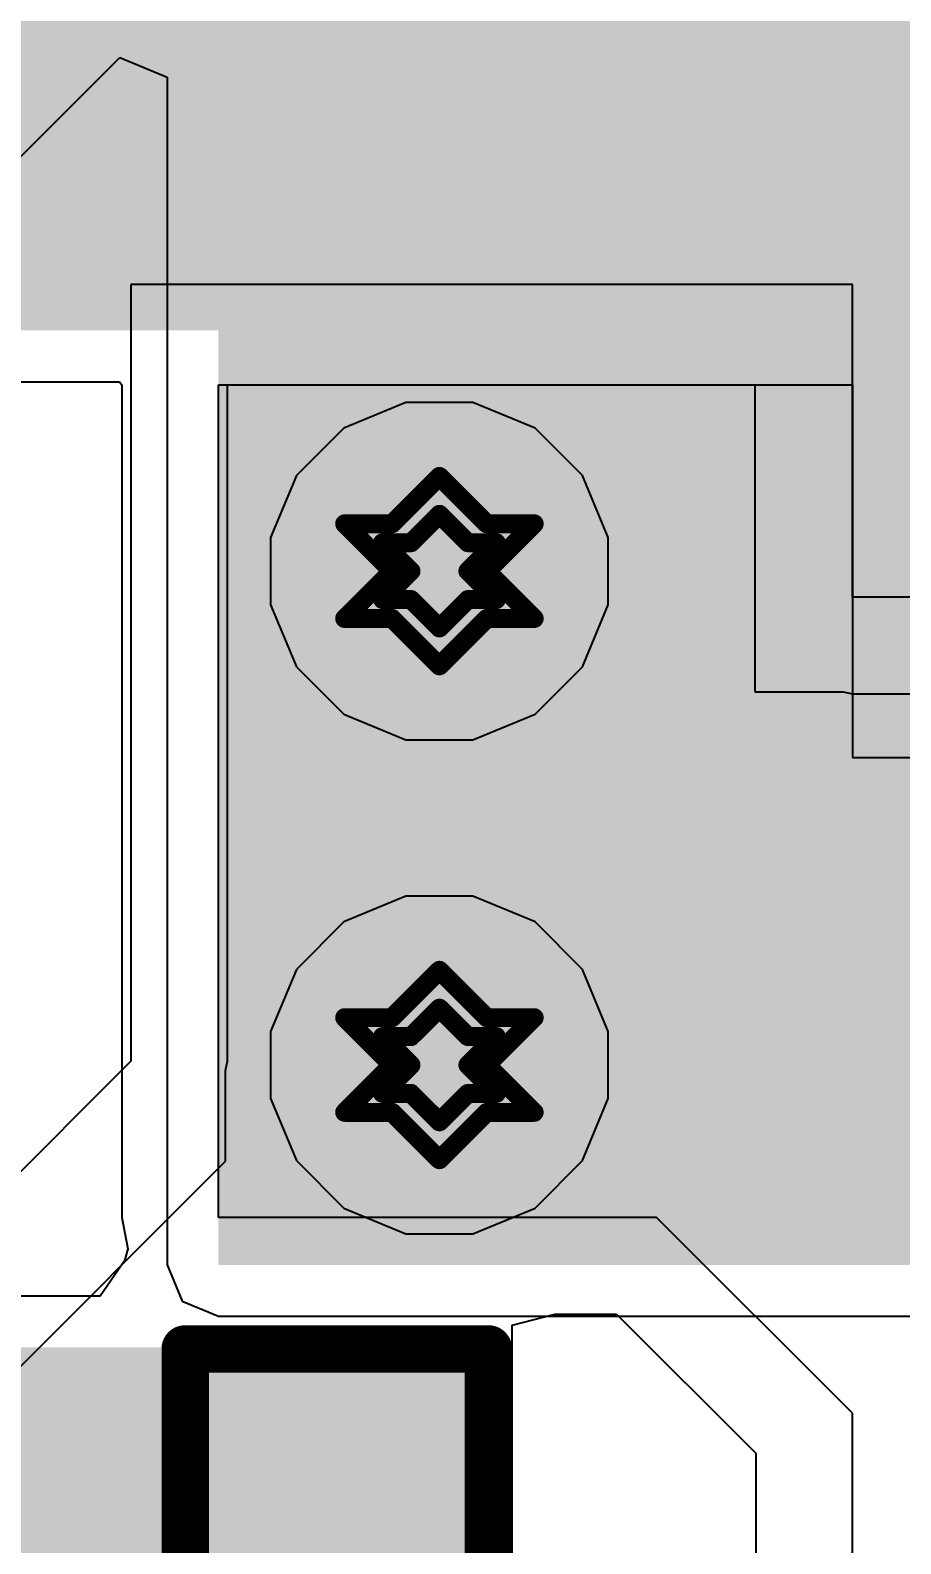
# Model space of a CAD drawing. Header units: inches. Extents: x -2.7 to 10.9, y -2.9 to 7.4.
# Drawn here: x 1.0214 to 1.1132, y -1.7699 to -1.6101 of the extents above; entities that cross this region are included whole.
import ezdxf

# ---------------------------------------------------------------- set-up
doc = ezdxf.new("R2010")
doc.units = ezdxf.units.IN
doc.header["$MEASUREMENT"] = 0
for name, color, linetype in [('Board Outline', 216, 'Continuous'), ('Bottom Layer', 5, 'Continuous'), ('Bottom Overlay', 54, 'Continuous'), ('Bottom Paste', 16, 'Continuous'), ('Bottom Solder', 6, 'Continuous'), ('Drill Drawing', 1, 'Continuous'), ('Layer 2', 16, 'Continuous'), ('Layer 3', 76, 'Continuous'), ('Top Layer', 1, 'Continuous'), ('Top Solder', 216, 'Continuous'), ('Via Holes', 16, 'Continuous')]:
    doc.layers.add(name, color=color, linetype=linetype)
doc.styles.add('Arial', font='', dxfattribs={"height": 0.2})
doc.styles.get('Arial').set_extended_font_data('Arial')

# ---------------------------------------------------------------- blocks, each defined once
blk = doc.blocks.new('R___0402_B_210')
at = {"layer": 'Bottom Layer'}
for points in [[(-0.0095, 0.0125), (-0.0095, -0.0125), (-0.0275, -0.0125), (-0.0275, 0.0125)], [(0.0275, 0.0125), (0.0275, -0.0125), (0.0095, -0.0125), (0.0095, 0.0125)]]:
    blk.add_hatch(color=5, dxfattribs=at).paths.add_polyline_path(points)
at = {"layer": 'Bottom Paste'}
for points in [[(-0.0095, 0.0125), (-0.0095, -0.0125), (-0.0275, -0.0125), (-0.0275, 0.0125)], [(0.0275, 0.0125), (0.0275, -0.0125), (0.0095, -0.0125), (0.0095, 0.0125)]]:
    blk.add_hatch(color=16, dxfattribs=at).paths.add_polyline_path(points)
at = {"layer": 'Bottom Solder'}
for points in [[(-0.00733, 0.01467), (-0.00733, -0.01467), (-0.02967, -0.01467), (-0.02967, 0.01467)], [(0.02967, 0.01467), (0.02967, -0.01467), (0.00733, -0.01467), (0.00733, 0.01467)]]:
    blk.add_hatch(color=6, dxfattribs=at).paths.add_polyline_path(points)
at = {"layer": 'Bottom Overlay'}
for points in [[(0.031, 0.016, 0.005, 0.005, 0), (-0.031, 0.016, 0.005, 0.005, 0)], [(-0.031, -0.016, 0.005, 0.005, 0), (-0.031, 0.016, 0.005, 0.005, 0)], [(0.031, -0.016, 0.005, 0.005, 0), (0.031, 0.016, 0.005, 0.005, 0)], [(0.032, 0.017, 0.000127, 0.000127, 0), (-0.032, 0.017, 0.000127, 0.000127, 0)], [(0.031, -0.016, 0.005, 0.005, 0), (-0.031, -0.016, 0.005, 0.005, 0)]]:
    blk.add_lwpolyline(points, format="xyseb", dxfattribs=at)
for points in [[(-0.03225, 0.016, 0.0025, 0.0025, 1), (-0.02975, 0.016, 0.0025, 0.0025, 1)], [(-0.03225, 0.016, 0.0025, 0.0025, 1), (-0.02975, 0.016, 0.0025, 0.0025, 1)], [(0.02975, 0.016, 0.0025, 0.0025, 1), (0.03225, 0.016, 0.0025, 0.0025, 1)], [(0.02975, 0.016, 0.0025, 0.0025, 1), (0.03225, 0.016, 0.0025, 0.0025, 1)], [(-0.03203, 0.017, 0.0000635, 0.0000635, 1), (-0.03197, 0.017, 0.0000635, 0.0000635, 1)], [(0.03197, 0.017, 0.0000635, 0.0000635, 1), (0.03203, 0.017, 0.0000635, 0.0000635, 1)], [(-0.03225, -0.016, 0.0025, 0.0025, 1), (-0.02975, -0.016, 0.0025, 0.0025, 1)], [(-0.03225, -0.016, 0.0025, 0.0025, 1), (-0.02975, -0.016, 0.0025, 0.0025, 1)], [(0.02975, -0.016, 0.0025, 0.0025, 1), (0.03225, -0.016, 0.0025, 0.0025, 1)], [(0.02975, -0.016, 0.0025, 0.0025, 1), (0.03225, -0.016, 0.0025, 0.0025, 1)]]:
    blk.add_lwpolyline(points, format="xyseb", close=True, dxfattribs=at)

msp = doc.modelspace()

# ---------------------------------------------------------------- hatches: boundary and pattern name
at = {"layer": 'Bottom Layer'}
for points in [[(0.87799, -1.64184), (1.14973, -1.64184), (1.14973, -1.58042), (0.87799, -1.58042)], [(0.97336, -1.77186), (1.06623, -1.77186), (1.06623, -1.74921), (0.97336, -1.74921)]]:
    msp.add_hatch(color=5, dxfattribs=at).paths.add_polyline_path(points)
h = msp.add_hatch(color=5, dxfattribs=at)
edge = h.paths.add_edge_path()
edge.add_arc((1.06456, -1.66725), 0.01181, 0, 360)
h = msp.add_hatch(color=5, dxfattribs=at)
edge = h.paths.add_edge_path()
edge.add_arc((1.06456, -1.71939), 0.01181, 0, 360)
at = {"layer": 'Bottom Solder'}
h = msp.add_hatch(color=6, dxfattribs=at)
edge = h.paths.add_edge_path()
edge.add_arc((1.06456, -1.66725), 0.01581, 0, 360)
h = msp.add_hatch(color=6, dxfattribs=at)
edge = h.paths.add_edge_path()
edge.add_arc((1.06456, -1.71939), 0.01581, 0, 360)
at = {"layer": 'Layer 2'}
h = msp.add_hatch(color=16, dxfattribs=at)
edge = h.paths.add_edge_path()
edge.add_arc((1.06456, -1.66725), 0.01181, 0, 360)
h = msp.add_hatch(color=16, dxfattribs=at)
edge = h.paths.add_edge_path()
edge.add_arc((1.06456, -1.71939), 0.01181, 0, 360)
at = {"layer": 'Layer 3'}
h = msp.add_hatch(color=76, dxfattribs=at)
edge = h.paths.add_edge_path()
edge.add_arc((1.06456, -1.66725), 0.01181, 0, 360)
h = msp.add_hatch(color=76, dxfattribs=at)
edge = h.paths.add_edge_path()
edge.add_arc((1.06456, -1.71939), 0.01181, 0, 360)
at = {"layer": 'Top Layer'}
for points in [[(1.04123, -1.65685), (1.25773, -1.65685), (1.25773, -1.61285), (1.04123, -1.61285)], [(1.04123, -1.7405), (1.16037, -1.7405), (1.16037, -1.61285), (1.04123, -1.61285)]]:
    msp.add_hatch(color=1, dxfattribs=at).paths.add_polyline_path(points)
h = msp.add_hatch(color=1, dxfattribs=at)
edge = h.paths.add_edge_path()
edge.add_arc((1.06456, -1.66725), 0.01181, 0, 360)
h = msp.add_hatch(color=1, dxfattribs=at)
edge = h.paths.add_edge_path()
edge.add_arc((1.06456, -1.71939), 0.01181, 0, 360)
at = {"layer": 'Top Solder'}
h = msp.add_hatch(color=216, dxfattribs=at)
edge = h.paths.add_edge_path()
edge.add_arc((1.06456, -1.66725), 0.01581, 0, 360)
h = msp.add_hatch(color=216, dxfattribs=at)
edge = h.paths.add_edge_path()
edge.add_arc((1.06456, -1.71939), 0.01581, 0, 360)
at = {"layer": 'Via Holes'}
h = msp.add_hatch(color=7, dxfattribs=at)
edge = h.paths.add_edge_path()
edge.add_arc((1.06456, -1.66725), 0.00591, 0, 360)
h = msp.add_hatch(color=7, dxfattribs=at)
edge = h.paths.add_edge_path()
edge.add_arc((1.06456, -1.71939), 0.00591, 0, 360)

# ---------------------------------------------------------------- linework, layer by layer
at = {"layer": 'Board Outline'}
msp.add_lwpolyline([(2.84412, -0.24125, 0.005, 0.005, -0.741893), (-2.49969, -1.37795, 0.005, 0.005, 0)], format="xyseb", dxfattribs=at)
at = {"layer": 'Bottom Layer'}
for p, q in [((1.0148, -1.64725), (1.03078, -1.64725)), ((1.03078, -1.64725), (1.03104, -1.64757)), ((1.03104, -1.64757), (1.03104, -1.73548)), ((1.04123, -1.73548), (1.04123, -1.64757)), ((1.04123, -1.64757), (1.10816, -1.64757)), ((1.10816, -1.64757), (1.10816, -1.68694)), ((1.10816, -1.68694), (1.21092, -1.68694)), ((1.03104, -1.73548), (1.03169, -1.73879)), ((1.08748, -1.73548), (1.04123, -1.73548)), ((1.10816, -1.75616), (1.08748, -1.73548)), ((1.03169, -1.73879), (1.03134, -1.74006)), ((1.03134, -1.74006), (1.02874, -1.74379)), ((1.02874, -1.74379), (1.0148, -1.74379)), ((1.07223, -1.74686), (1.07674, -1.74568)), ((1.07674, -1.74568), (1.08326, -1.74568)), ((1.08326, -1.74568), (1.09796, -1.76038)), ((1.07223, -1.77686), (1.07223, -1.74686)), ((1.10816, -1.81609), (1.10816, -1.75616)), ((1.09796, -1.76038), (1.09796, -1.81187))]:
    msp.add_line(p, q, dxfattribs=at)
at = {"layer": 'Drill Drawing'}
for points in [[(1.05956, -1.66225, 0.002, 0.002, 0), (1.06456, -1.65725, 0.002, 0.002, 0)], [(1.06456, -1.65725, 0.002, 0.002, 0), (1.06956, -1.66225, 0.002, 0.002, 0)], [(1.05456, -1.66225, 0.002, 0.002, 0), (1.05956, -1.66725, 0.002, 0.002, 0)], [(1.05456, -1.66225, 0.002, 0.002, 0), (1.05956, -1.66225, 0.002, 0.002, 0)], [(1.06156, -1.66425, 0.002, 0.002, 0), (1.06456, -1.66125, 0.002, 0.002, 0)], [(1.06456, -1.66125, 0.002, 0.002, 0), (1.06756, -1.66425, 0.002, 0.002, 0)], [(1.06956, -1.66225, 0.002, 0.002, 0), (1.07456, -1.66225, 0.002, 0.002, 0)], [(1.06956, -1.66725, 0.002, 0.002, 0), (1.07456, -1.66225, 0.002, 0.002, 0)], [(1.05856, -1.66425, 0.002, 0.002, 0), (1.06156, -1.66725, 0.002, 0.002, 0)], [(1.05856, -1.66425, 0.002, 0.002, 0), (1.06156, -1.66425, 0.002, 0.002, 0)], [(1.06756, -1.66425, 0.002, 0.002, 0), (1.07056, -1.66425, 0.002, 0.002, 0)], [(1.06756, -1.66725, 0.002, 0.002, 0), (1.07056, -1.66425, 0.002, 0.002, 0)], [(1.05456, -1.67225, 0.002, 0.002, 0), (1.05956, -1.66725, 0.002, 0.002, 0)], [(1.05856, -1.67025, 0.002, 0.002, 0), (1.06156, -1.66725, 0.002, 0.002, 0)], [(1.06756, -1.66725, 0.002, 0.002, 0), (1.07056, -1.67025, 0.002, 0.002, 0)], [(1.06956, -1.66725, 0.002, 0.002, 0), (1.07456, -1.67225, 0.002, 0.002, 0)], [(1.05856, -1.67025, 0.002, 0.002, 0), (1.06156, -1.67025, 0.002, 0.002, 0)], [(1.06156, -1.67025, 0.002, 0.002, 0), (1.06456, -1.67325, 0.002, 0.002, 0)], [(1.06456, -1.67325, 0.002, 0.002, 0), (1.06756, -1.67025, 0.002, 0.002, 0)], [(1.06756, -1.67025, 0.002, 0.002, 0), (1.07056, -1.67025, 0.002, 0.002, 0)], [(1.05456, -1.67225, 0.002, 0.002, 0), (1.05956, -1.67225, 0.002, 0.002, 0)], [(1.05956, -1.67225, 0.002, 0.002, 0), (1.06456, -1.67725, 0.002, 0.002, 0)], [(1.06456, -1.67725, 0.002, 0.002, 0), (1.06956, -1.67225, 0.002, 0.002, 0)], [(1.06956, -1.67225, 0.002, 0.002, 0), (1.07456, -1.67225, 0.002, 0.002, 0)], [(1.05956, -1.71439, 0.002, 0.002, 0), (1.06456, -1.70939, 0.002, 0.002, 0)], [(1.06456, -1.70939, 0.002, 0.002, 0), (1.06956, -1.71439, 0.002, 0.002, 0)], [(1.06156, -1.71639, 0.002, 0.002, 0), (1.06456, -1.71339, 0.002, 0.002, 0)], [(1.06456, -1.71339, 0.002, 0.002, 0), (1.06756, -1.71639, 0.002, 0.002, 0)], [(1.05456, -1.71439, 0.002, 0.002, 0), (1.05956, -1.71939, 0.002, 0.002, 0)], [(1.05456, -1.71439, 0.002, 0.002, 0), (1.05956, -1.71439, 0.002, 0.002, 0)], [(1.06956, -1.71439, 0.002, 0.002, 0), (1.07456, -1.71439, 0.002, 0.002, 0)], [(1.06956, -1.71939, 0.002, 0.002, 0), (1.07456, -1.71439, 0.002, 0.002, 0)], [(1.05856, -1.71639, 0.002, 0.002, 0), (1.06156, -1.71939, 0.002, 0.002, 0)], [(1.05856, -1.71639, 0.002, 0.002, 0), (1.06156, -1.71639, 0.002, 0.002, 0)], [(1.06756, -1.71639, 0.002, 0.002, 0), (1.07056, -1.71639, 0.002, 0.002, 0)], [(1.06756, -1.71939, 0.002, 0.002, 0), (1.07056, -1.71639, 0.002, 0.002, 0)], [(1.05456, -1.72439, 0.002, 0.002, 0), (1.05956, -1.71939, 0.002, 0.002, 0)], [(1.05856, -1.72239, 0.002, 0.002, 0), (1.06156, -1.71939, 0.002, 0.002, 0)], [(1.06756, -1.71939, 0.002, 0.002, 0), (1.07056, -1.72239, 0.002, 0.002, 0)], [(1.06956, -1.71939, 0.002, 0.002, 0), (1.07456, -1.72439, 0.002, 0.002, 0)], [(1.05856, -1.72239, 0.002, 0.002, 0), (1.06156, -1.72239, 0.002, 0.002, 0)], [(1.06156, -1.72239, 0.002, 0.002, 0), (1.06456, -1.72539, 0.002, 0.002, 0)], [(1.06456, -1.72539, 0.002, 0.002, 0), (1.06756, -1.72239, 0.002, 0.002, 0)], [(1.06756, -1.72239, 0.002, 0.002, 0), (1.07056, -1.72239, 0.002, 0.002, 0)], [(1.05456, -1.72439, 0.002, 0.002, 0), (1.05956, -1.72439, 0.002, 0.002, 0)], [(1.05956, -1.72439, 0.002, 0.002, 0), (1.06456, -1.72939, 0.002, 0.002, 0)], [(1.06456, -1.72939, 0.002, 0.002, 0), (1.06956, -1.72439, 0.002, 0.002, 0)], [(1.06956, -1.72439, 0.002, 0.002, 0), (1.07456, -1.72439, 0.002, 0.002, 0)]]:
    msp.add_lwpolyline(points, format="xyseb", dxfattribs=at)
for points in [[(1.06406, -1.65725, 0.001, 0.001, 1), (1.06506, -1.65725, 0.001, 0.001, 1)], [(1.06406, -1.65725, 0.001, 0.001, 1), (1.06506, -1.65725, 0.001, 0.001, 1)], [(1.05406, -1.66225, 0.001, 0.001, 1), (1.05506, -1.66225, 0.001, 0.001, 1)], [(1.05406, -1.66225, 0.001, 0.001, 1), (1.05506, -1.66225, 0.001, 0.001, 1)], [(1.05906, -1.66225, 0.001, 0.001, 1), (1.06006, -1.66225, 0.001, 0.001, 1)], [(1.05906, -1.66225, 0.001, 0.001, 1), (1.06006, -1.66225, 0.001, 0.001, 1)], [(1.06406, -1.66125, 0.001, 0.001, 1), (1.06506, -1.66125, 0.001, 0.001, 1)], [(1.06406, -1.66125, 0.001, 0.001, 1), (1.06506, -1.66125, 0.001, 0.001, 1)], [(1.06906, -1.66225, 0.001, 0.001, 1), (1.07006, -1.66225, 0.001, 0.001, 1)], [(1.06906, -1.66225, 0.001, 0.001, 1), (1.07006, -1.66225, 0.001, 0.001, 1)], [(1.07406, -1.66225, 0.001, 0.001, 1), (1.07506, -1.66225, 0.001, 0.001, 1)], [(1.07406, -1.66225, 0.001, 0.001, 1), (1.07506, -1.66225, 0.001, 0.001, 1)], [(1.05806, -1.66425, 0.001, 0.001, 1), (1.05906, -1.66425, 0.001, 0.001, 1)], [(1.05806, -1.66425, 0.001, 0.001, 1), (1.05906, -1.66425, 0.001, 0.001, 1)], [(1.06106, -1.66425, 0.001, 0.001, 1), (1.06206, -1.66425, 0.001, 0.001, 1)], [(1.06106, -1.66425, 0.001, 0.001, 1), (1.06206, -1.66425, 0.001, 0.001, 1)], [(1.06706, -1.66425, 0.001, 0.001, 1), (1.06806, -1.66425, 0.001, 0.001, 1)], [(1.06706, -1.66425, 0.001, 0.001, 1), (1.06806, -1.66425, 0.001, 0.001, 1)], [(1.07006, -1.66425, 0.001, 0.001, 1), (1.07106, -1.66425, 0.001, 0.001, 1)], [(1.07006, -1.66425, 0.001, 0.001, 1), (1.07106, -1.66425, 0.001, 0.001, 1)], [(1.05906, -1.66725, 0.001, 0.001, 1), (1.06006, -1.66725, 0.001, 0.001, 1)], [(1.05906, -1.66725, 0.001, 0.001, 1), (1.06006, -1.66725, 0.001, 0.001, 1)], [(1.06106, -1.66725, 0.001, 0.001, 1), (1.06206, -1.66725, 0.001, 0.001, 1)], [(1.06106, -1.66725, 0.001, 0.001, 1), (1.06206, -1.66725, 0.001, 0.001, 1)], [(1.06706, -1.66725, 0.001, 0.001, 1), (1.06806, -1.66725, 0.001, 0.001, 1)], [(1.06706, -1.66725, 0.001, 0.001, 1), (1.06806, -1.66725, 0.001, 0.001, 1)], [(1.06906, -1.66725, 0.001, 0.001, 1), (1.07006, -1.66725, 0.001, 0.001, 1)], [(1.06906, -1.66725, 0.001, 0.001, 1), (1.07006, -1.66725, 0.001, 0.001, 1)], [(1.05806, -1.67025, 0.001, 0.001, 1), (1.05906, -1.67025, 0.001, 0.001, 1)], [(1.05806, -1.67025, 0.001, 0.001, 1), (1.05906, -1.67025, 0.001, 0.001, 1)], [(1.06106, -1.67025, 0.001, 0.001, 1), (1.06206, -1.67025, 0.001, 0.001, 1)], [(1.06106, -1.67025, 0.001, 0.001, 1), (1.06206, -1.67025, 0.001, 0.001, 1)], [(1.06706, -1.67025, 0.001, 0.001, 1), (1.06806, -1.67025, 0.001, 0.001, 1)], [(1.06706, -1.67025, 0.001, 0.001, 1), (1.06806, -1.67025, 0.001, 0.001, 1)], [(1.07006, -1.67025, 0.001, 0.001, 1), (1.07106, -1.67025, 0.001, 0.001, 1)], [(1.07006, -1.67025, 0.001, 0.001, 1), (1.07106, -1.67025, 0.001, 0.001, 1)], [(1.05406, -1.67225, 0.001, 0.001, 1), (1.05506, -1.67225, 0.001, 0.001, 1)], [(1.05406, -1.67225, 0.001, 0.001, 1), (1.05506, -1.67225, 0.001, 0.001, 1)], [(1.05906, -1.67225, 0.001, 0.001, 1), (1.06006, -1.67225, 0.001, 0.001, 1)], [(1.05906, -1.67225, 0.001, 0.001, 1), (1.06006, -1.67225, 0.001, 0.001, 1)], [(1.06906, -1.67225, 0.001, 0.001, 1), (1.07006, -1.67225, 0.001, 0.001, 1)], [(1.06906, -1.67225, 0.001, 0.001, 1), (1.07006, -1.67225, 0.001, 0.001, 1)], [(1.07406, -1.67225, 0.001, 0.001, 1), (1.07506, -1.67225, 0.001, 0.001, 1)], [(1.07406, -1.67225, 0.001, 0.001, 1), (1.07506, -1.67225, 0.001, 0.001, 1)], [(1.06406, -1.67325, 0.001, 0.001, 1), (1.06506, -1.67325, 0.001, 0.001, 1)], [(1.06406, -1.67325, 0.001, 0.001, 1), (1.06506, -1.67325, 0.001, 0.001, 1)], [(1.06406, -1.67725, 0.001, 0.001, 1), (1.06506, -1.67725, 0.001, 0.001, 1)], [(1.06406, -1.67725, 0.001, 0.001, 1), (1.06506, -1.67725, 0.001, 0.001, 1)], [(1.06406, -1.70939, 0.001, 0.001, 1), (1.06506, -1.70939, 0.001, 0.001, 1)], [(1.06406, -1.70939, 0.001, 0.001, 1), (1.06506, -1.70939, 0.001, 0.001, 1)], [(1.06406, -1.71339, 0.001, 0.001, 1), (1.06506, -1.71339, 0.001, 0.001, 1)], [(1.06406, -1.71339, 0.001, 0.001, 1), (1.06506, -1.71339, 0.001, 0.001, 1)], [(1.05406, -1.71439, 0.001, 0.001, 1), (1.05506, -1.71439, 0.001, 0.001, 1)], [(1.05406, -1.71439, 0.001, 0.001, 1), (1.05506, -1.71439, 0.001, 0.001, 1)], [(1.05906, -1.71439, 0.001, 0.001, 1), (1.06006, -1.71439, 0.001, 0.001, 1)], [(1.05906, -1.71439, 0.001, 0.001, 1), (1.06006, -1.71439, 0.001, 0.001, 1)], [(1.06906, -1.71439, 0.001, 0.001, 1), (1.07006, -1.71439, 0.001, 0.001, 1)], [(1.06906, -1.71439, 0.001, 0.001, 1), (1.07006, -1.71439, 0.001, 0.001, 1)], [(1.07406, -1.71439, 0.001, 0.001, 1), (1.07506, -1.71439, 0.001, 0.001, 1)], [(1.07406, -1.71439, 0.001, 0.001, 1), (1.07506, -1.71439, 0.001, 0.001, 1)], [(1.05806, -1.71639, 0.001, 0.001, 1), (1.05906, -1.71639, 0.001, 0.001, 1)], [(1.05806, -1.71639, 0.001, 0.001, 1), (1.05906, -1.71639, 0.001, 0.001, 1)], [(1.06106, -1.71639, 0.001, 0.001, 1), (1.06206, -1.71639, 0.001, 0.001, 1)], [(1.06106, -1.71639, 0.001, 0.001, 1), (1.06206, -1.71639, 0.001, 0.001, 1)], [(1.06706, -1.71639, 0.001, 0.001, 1), (1.06806, -1.71639, 0.001, 0.001, 1)], [(1.06706, -1.71639, 0.001, 0.001, 1), (1.06806, -1.71639, 0.001, 0.001, 1)], [(1.07006, -1.71639, 0.001, 0.001, 1), (1.07106, -1.71639, 0.001, 0.001, 1)], [(1.07006, -1.71639, 0.001, 0.001, 1), (1.07106, -1.71639, 0.001, 0.001, 1)], [(1.05906, -1.71939, 0.001, 0.001, 1), (1.06006, -1.71939, 0.001, 0.001, 1)], [(1.05906, -1.71939, 0.001, 0.001, 1), (1.06006, -1.71939, 0.001, 0.001, 1)], [(1.06106, -1.71939, 0.001, 0.001, 1), (1.06206, -1.71939, 0.001, 0.001, 1)], [(1.06106, -1.71939, 0.001, 0.001, 1), (1.06206, -1.71939, 0.001, 0.001, 1)], [(1.06706, -1.71939, 0.001, 0.001, 1), (1.06806, -1.71939, 0.001, 0.001, 1)], [(1.06706, -1.71939, 0.001, 0.001, 1), (1.06806, -1.71939, 0.001, 0.001, 1)], [(1.06906, -1.71939, 0.001, 0.001, 1), (1.07006, -1.71939, 0.001, 0.001, 1)], [(1.06906, -1.71939, 0.001, 0.001, 1), (1.07006, -1.71939, 0.001, 0.001, 1)], [(1.05806, -1.72239, 0.001, 0.001, 1), (1.05906, -1.72239, 0.001, 0.001, 1)], [(1.05806, -1.72239, 0.001, 0.001, 1), (1.05906, -1.72239, 0.001, 0.001, 1)], [(1.06106, -1.72239, 0.001, 0.001, 1), (1.06206, -1.72239, 0.001, 0.001, 1)], [(1.06106, -1.72239, 0.001, 0.001, 1), (1.06206, -1.72239, 0.001, 0.001, 1)], [(1.06706, -1.72239, 0.001, 0.001, 1), (1.06806, -1.72239, 0.001, 0.001, 1)], [(1.06706, -1.72239, 0.001, 0.001, 1), (1.06806, -1.72239, 0.001, 0.001, 1)], [(1.07006, -1.72239, 0.001, 0.001, 1), (1.07106, -1.72239, 0.001, 0.001, 1)], [(1.07006, -1.72239, 0.001, 0.001, 1), (1.07106, -1.72239, 0.001, 0.001, 1)], [(1.05406, -1.72439, 0.001, 0.001, 1), (1.05506, -1.72439, 0.001, 0.001, 1)], [(1.05406, -1.72439, 0.001, 0.001, 1), (1.05506, -1.72439, 0.001, 0.001, 1)], [(1.05906, -1.72439, 0.001, 0.001, 1), (1.06006, -1.72439, 0.001, 0.001, 1)], [(1.05906, -1.72439, 0.001, 0.001, 1), (1.06006, -1.72439, 0.001, 0.001, 1)], [(1.06906, -1.72439, 0.001, 0.001, 1), (1.07006, -1.72439, 0.001, 0.001, 1)], [(1.06906, -1.72439, 0.001, 0.001, 1), (1.07006, -1.72439, 0.001, 0.001, 1)], [(1.07406, -1.72439, 0.001, 0.001, 1), (1.07506, -1.72439, 0.001, 0.001, 1)], [(1.07406, -1.72439, 0.001, 0.001, 1), (1.07506, -1.72439, 0.001, 0.001, 1)], [(1.06406, -1.72539, 0.001, 0.001, 1), (1.06506, -1.72539, 0.001, 0.001, 1)], [(1.06406, -1.72539, 0.001, 0.001, 1), (1.06506, -1.72539, 0.001, 0.001, 1)], [(1.06406, -1.72939, 0.001, 0.001, 1), (1.06506, -1.72939, 0.001, 0.001, 1)], [(1.06406, -1.72939, 0.001, 0.001, 1), (1.06506, -1.72939, 0.001, 0.001, 1)]]:
    msp.add_lwpolyline(points, format="xyseb", close=True, dxfattribs=at)
at = {"layer": 'Layer 2'}
for p, q in [((1.06101, -1.64944), (1.05447, -1.65216)), ((1.0681, -1.64944), (1.06101, -1.64944)), ((1.07465, -1.65216), (1.0681, -1.64944)), ((1.05447, -1.65216), (1.04946, -1.65717)), ((1.07966, -1.65717), (1.07465, -1.65216)), ((1.04946, -1.65717), (1.04674, -1.66371)), ((1.08237, -1.66371), (1.07966, -1.65717)), ((1.04674, -1.66371), (1.04674, -1.6708)), ((1.08237, -1.6708), (1.08237, -1.66371)), ((1.04674, -1.6708), (1.04946, -1.67734)), ((1.07966, -1.67734), (1.08237, -1.6708)), ((1.04946, -1.67734), (1.05447, -1.68235)), ((1.07465, -1.68235), (1.07966, -1.67734)), ((1.05447, -1.68235), (1.06101, -1.68507)), ((1.0681, -1.68507), (1.07465, -1.68235)), ((1.06101, -1.68507), (1.0681, -1.68507)), ((1.06101, -1.70158), (1.05447, -1.70429)), ((1.0681, -1.70158), (1.06101, -1.70158)), ((1.07465, -1.70429), (1.0681, -1.70158)), ((1.05447, -1.70429), (1.04946, -1.7093)), ((1.07966, -1.7093), (1.07465, -1.70429)), ((1.04946, -1.7093), (1.04674, -1.71585)), ((1.08237, -1.71585), (1.07966, -1.7093)), ((1.04674, -1.71585), (1.04674, -1.72294)), ((1.08237, -1.72294), (1.08237, -1.71585)), ((1.04674, -1.72294), (1.04946, -1.72948)), ((1.07966, -1.72948), (1.08237, -1.72294)), ((1.04946, -1.72948), (1.05447, -1.73449)), ((1.07465, -1.73449), (1.07966, -1.72948)), ((1.05447, -1.73449), (1.06101, -1.7372)), ((1.0681, -1.7372), (1.07465, -1.73449)), ((1.06101, -1.7372), (1.0681, -1.7372))]:
    msp.add_line(p, q, dxfattribs=at)
at = {"layer": 'Layer 3'}
for p, q in [((1.10816, -1.637), (1.032, -1.637)), ((1.032, -1.637), (1.032, -1.719)), ((1.10816, -1.67), (1.10816, -1.637)), ((1.0422, -1.719), (1.0422, -1.64757)), ((1.0422, -1.64757), (1.09783, -1.64757)), ((1.09783, -1.64757), (1.09783, -1.68)), ((1.321, -1.67), (1.10816, -1.67)), ((1.09783, -1.68), (1.10717, -1.68)), ((1.10717, -1.68), (1.10816, -1.6802)), ((1.10816, -1.6802), (1.163, -1.6802)), ((1.032, -1.719), (0.991, -1.76)), ((1.042, -1.71998), (1.0422, -1.719)), ((1.042, -1.72955), (1.042, -1.71998)), ((0.99555, -1.776), (1.042, -1.72955))]:
    msp.add_line(p, q, dxfattribs=at)
at = {"layer": 'Top Layer'}
for p, q in [((0.95385, -1.69), (1.03082, -1.61303)), ((1.03082, -1.61303), (1.03582, -1.6151)), ((1.03582, -1.6151), (1.03582, -1.65685)), ((1.03582, -1.65685), (1.03582, -1.7405)), ((1.03582, -1.7405), (1.03741, -1.74433)), ((1.03741, -1.74433), (1.04123, -1.74591)), ((1.04123, -1.74591), (1.16037, -1.74591))]:
    msp.add_line(p, q, dxfattribs=at)
msp.add_lwpolyline([(0.69936, -1.9243, 0.008, 0.008, 0), (1.15693, -1.46673, 0.008, 0.008, 0)], format="xyseb", dxfattribs=at)

# ---------------------------------------------------------------- block references
at = {"rotation": 270}
msp.add_blockref('R___0402_B_210', (1.05373, -1.78036), dxfattribs=at)

# ---------------------------------------------------------------- texts
at = {"layer": 'Bottom Overlay', "style": 'Arial', "text_generation_flag": 2}
msp.add_text('U5', height=0.04, dxfattribs=at).set_placement((1.1672, -1.68711))

doc.saveas('drawing.dxf')
